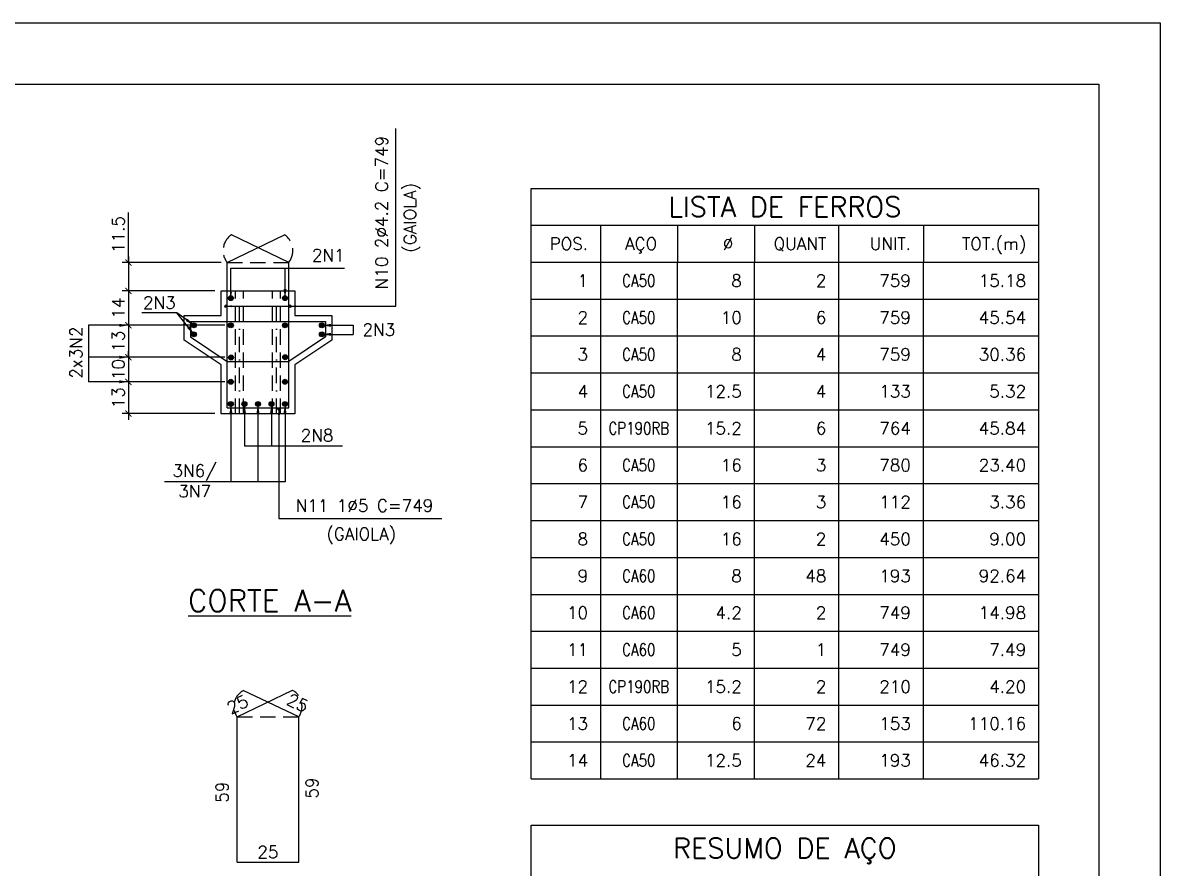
# Model space of a CAD drawing. Header units: centimetres. Extents: x 1658 to 6058, y 7825 to 9310.
# Drawn here: x 5133 to 6058, y 8623 to 9310 of the extents above; entities that cross this region are included whole.
import ezdxf
from ezdxf.enums import TextEntityAlignment as Align

# ---------------------------------------------------------------- set-up
doc = ezdxf.new("R2010")
doc.units = ezdxf.units.CM
doc.header["$LTSCALE"] = 50
doc.header["$MEASUREMENT"] = 0
doc.header["$PDMODE"] = 67
doc.linetypes.add('DASHDOT', pattern=[1, 0.5, -0.25, 0, -0.25])
doc.linetypes.add('HIDDEN', pattern=[0.375, 0.25, -0.125])
for name, color, linetype in [('COTAS-PRECON', 1, 'Continuous'), ('FORMATO-PRECON', 2, 'Continuous'), ('HACHURAS-PRECON', 1, 'Continuous'), ('LINHA CENTRO-PRECON', 1, 'DASHDOT'), ('LINHA TRACEJADO-PRECON', 1, 'HIDDEN'), ('LINHA-01-PRECON', 1, 'Continuous'), ('LINHA-02-PRECON', 2, 'Continuous'), ('LINHA-04-PRECON', 4, 'Continuous'), ('ListaF', 3, 'Continuous'), ('X1', 2, 'Continuous')]:
    doc.layers.add(name, color=color, linetype=linetype)
doc.styles.add('ROMANS', font='ROMANS.SHX', dxfattribs={"oblique": 15, "height": 3})
doc.styles.get("Standard").update_dxf_attribs({"font": 'romans.shx'})
doc.linetypes.add('ZIGZAG', pattern='A,0.0001,-0.2,[131,ltypeshp.shx,S=0.2,R=0,X=-0.2,Y=0],-0.4,[131,ltypeshp.shx,S=0.2,R=180,X=0.2,Y=0],-0.2', length=0.8001)
doc.dimstyles.new('ESC50-25', dxfattribs={"dimscale": 50, "dimtxt": 0.2, "dimasz": 0.1, "dimexe": 0.1, "dimexo": 0.1, "dimgap": 0.065, "dimtad": 1, "dimdec": 1, "dimlfac": 0.5, "dimzin": 12, "dimdsep": 46, "dimtxsty": 'Standard', "dimblk": 'ARCHTICK', "dimcen": 0.09, "dimdle": 0.1, "dimclrd": 256, "dimclre": 256, "dimclrt": 2, "dimaunit": 1, "dimazin": 0, "dimtfac": 1, "dimtdec": 1, "dimtix": 1, "dimtmove": 1, "dimatfit": 3, "dimfxl": 1, "dimtolj": 1, "dimtzin": 0, "dimlwd": -1, "dimlwe": -1, "dimarcsym": 0})
doc.dimstyles.new('ESC50-50', dxfattribs={"dimscale": 50, "dimtxt": 0.2, "dimasz": 0.15, "dimexe": 0.15, "dimexo": 0.15, "dimgap": 0.08, "dimtad": 1, "dimdec": 1, "dimzin": 12, "dimdsep": 46, "dimtxsty": 'Standard', "dimblk": 'ARCHTICK', "dimcen": 0.09, "dimdle": 0.15, "dimclrd": 256, "dimclre": 256, "dimclrt": 2, "dimazin": 3, "dimtfac": 1, "dimtdec": 1, "dimtix": 1, "dimtmove": 2, "dimatfit": 2, "dimfxl": 0.15, "dimtolj": 1, "dimtzin": 0, "dimarcsym": 0})

# ---------------------------------------------------------------- blocks, each defined once
blk = doc.blocks.new('A$C12EB5E76')
at = {"layer": 'FORMATO-PRECON'}
blk.add_lwpolyline([(-114.7, 1254.3), (-114.7, 4224.3), (4085.3, 4224.3), (4085.3, 1254.3)], close=True, dxfattribs=at)
at = {"layer": 'FORMATO-PRECON', "color": 6}
blk.add_lwpolyline([(135.3, 1354.3), (135.3, 4124.3), (3985.3, 4124.3), (3985.3, 1354.3)], close=True, dxfattribs=at)
blk = doc.blocks.new('*D250')
at = {"layer": 'Defpoints', "color": 0}
for p in [(5352.71, 8767.37), (5352.71, 8767.37), (5307.74, 8745.61)]:
    blk.add_point(p, dxfattribs=at)
at = {"layer": 'COTAS-PRECON', "color": 2, "insert": (5308.04, 8755.75), "char_height": 10, "attachment_point": 5, "rotation": 25.81744}
blk.add_mtext('\\A1;25', dxfattribs=at)
blk = doc.blocks.new('_ArchTick')
at = {"color": 0, "linetype": 'ByBlock', "const_width": 0.15}
blk.add_lwpolyline([(-0.5, -0.5), (0.5, 0.5)], dxfattribs=at)
blk = doc.blocks.new('*D251')
at = {"layer": 'Defpoints', "color": 0}
for p in [(5307.74, 8627.61), (5357.74, 8627.61), (5357.74, 8627.61)]:
    blk.add_point(p, dxfattribs=at)
at = {"layer": 'COTAS-PRECON', "color": 2, "insert": (5332.74, 8635.86), "char_height": 10, "attachment_point": 5}
blk.add_mtext('\\A1;25', dxfattribs=at)
blk = doc.blocks.new('*D252')
at = {"layer": 'Defpoints', "color": 0}
for p in [(5357.74, 8745.61), (5357.74, 8745.61), (5357.74, 8627.61)]:
    blk.add_point(p, dxfattribs=at)
at = {"layer": 'COTAS-PRECON', "color": 2, "insert": (5368.55, 8687.86), "char_height": 10, "attachment_point": 5, "rotation": 90}
blk.add_mtext('\\A1;59', dxfattribs=at)
blk = doc.blocks.new('*D253')
at = {"layer": 'Defpoints', "color": 0}
for p in [(5312.63, 8767.13), (5357.74, 8745.61), (5357.74, 8745.61)]:
    blk.add_point(p, dxfattribs=at)
at = {"layer": 'COTAS-PRECON', "color": 2, "insert": (5356.85, 8757.06), "char_height": 10, "attachment_point": 5, "rotation": 334.499}
blk.add_mtext('\\A1;25', dxfattribs=at)
blk = doc.blocks.new('*D254')
at = {"layer": 'Defpoints', "color": 0}
for p in [(5307.74, 8745.61), (5307.74, 8745.61), (5307.74, 8627.61)]:
    blk.add_point(p, dxfattribs=at)
at = {"layer": 'COTAS-PRECON', "color": 2, "insert": (5295.5, 8684.52), "char_height": 10, "attachment_point": 5, "rotation": 90}
blk.add_mtext('\\A1;59', dxfattribs=at)
blk = doc.blocks.new('*D277')
at = {"layer": 'COTAS-PRECON'}
for p, q in [((5219.27, 9097.04), (5219.27, 9058.98)), ((5289.64, 9092.04), (5214.27, 9092.04)), ((5297.64, 9063.98), (5214.27, 9063.98))]:
    blk.add_line(p, q, dxfattribs=at)
at = {"layer": 'Defpoints', "color": 0}
for p in [(5294.64, 9092.04), (5219.27, 9063.98), (5302.64, 9063.98)]:
    blk.add_point(p, dxfattribs=at)
at = {"layer": 'COTAS-PRECON', "xscale": 5, "yscale": 5, "zscale": 5}
for p, rotation in [((5219.27, 9092.04), 90), ((5219.27, 9063.98), 270)]:
    blk.add_blockref('_ArchTick', p, dxfattribs=dict(at, rotation=rotation))
at = {"layer": 'COTAS-PRECON', "color": 2, "insert": (5211.02, 9078.01), "char_height": 10, "attachment_point": 5, "rotation": 90}
blk.add_mtext('\\A1;14', dxfattribs=at)
blk = doc.blocks.new('*D278')
at = {"layer": 'COTAS-PRECON'}
for p, q in [((5219.27, 9068.98), (5219.27, 9033.06)), ((5297.64, 9063.98), (5214.27, 9063.98)), ((5297.74, 9038.06), (5214.27, 9038.06))]:
    blk.add_line(p, q, dxfattribs=at)
at = {"layer": 'Defpoints', "color": 0}
for p in [(5302.64, 9063.98), (5219.27, 9038.06), (5302.74, 9038.06)]:
    blk.add_point(p, dxfattribs=at)
at = {"layer": 'COTAS-PRECON', "xscale": 5, "yscale": 5, "zscale": 5}
for p, rotation in [((5219.27, 9063.98), 90), ((5219.27, 9038.06), 270)]:
    blk.add_blockref('_ArchTick', p, dxfattribs=dict(at, rotation=rotation))
at = {"layer": 'COTAS-PRECON', "color": 2, "insert": (5211.02, 9051.02), "char_height": 10, "attachment_point": 5, "rotation": 90}
blk.add_mtext('\\A1;13', dxfattribs=at)
blk = doc.blocks.new('*D279')
at = {"layer": 'COTAS-PRECON'}
for p, q in [((5297.74, 9038.06), (5214.27, 9038.06)), ((5219.27, 9038.06), (5219.27, 9043.06)), ((5219.27, 9038.06), (5219.27, 9018.09)), ((5297.64, 9018.09), (5214.27, 9018.09)), ((5219.27, 9018.09), (5219.27, 9013.09))]:
    blk.add_line(p, q, dxfattribs=at)
at = {"layer": 'Defpoints', "color": 0}
for p in [(5302.74, 9038.06), (5219.27, 9018.09), (5302.64, 9018.09)]:
    blk.add_point(p, dxfattribs=at)
at = {"layer": 'COTAS-PRECON', "xscale": 5, "yscale": 5, "zscale": 5}
for p, rotation in [((5219.27, 9038.06), 270), ((5219.27, 9018.09), 90)]:
    blk.add_blockref('_ArchTick', p, dxfattribs=dict(at, rotation=rotation))
at = {"layer": 'COTAS-PRECON', "color": 2, "insert": (5211.02, 9028.07), "char_height": 10, "attachment_point": 5, "rotation": 90}
blk.add_mtext('\\A1;10', dxfattribs=at)
blk = doc.blocks.new('*D280')
at = {"layer": 'COTAS-PRECON'}
for p, q in [((5219.27, 9115.04), (5219.27, 9155.57)), ((5294.64, 9115.04), (5214.27, 9115.04)), ((5219.27, 9120.04), (5219.27, 9092.04)), ((5289.64, 9092.04), (5214.27, 9092.04))]:
    blk.add_line(p, q, dxfattribs=at)
at = {"layer": 'Defpoints', "color": 0}
for p in [(5299.64, 9115.04), (5219.27, 9092.04), (5294.64, 9092.04)]:
    blk.add_point(p, dxfattribs=at)
at = {"layer": 'COTAS-PRECON', "xscale": 5, "yscale": 5, "zscale": 5}
for p, rotation in [((5219.27, 9115.04), 90), ((5219.27, 9092.04), 270)]:
    blk.add_blockref('_ArchTick', p, dxfattribs=dict(at, rotation=rotation))
at = {"layer": 'COTAS-PRECON', "color": 2, "insert": (5211.02, 9137.82), "char_height": 10, "attachment_point": 5, "rotation": 90}
blk.add_mtext('\\A1;11.5', dxfattribs=at)
blk = doc.blocks.new('*D281')
at = {"layer": 'COTAS-PRECON'}
for p, q in [((5219.27, 9023.09), (5219.27, 8987.18)), ((5297.64, 9018.09), (5214.27, 9018.09)), ((5289.64, 8992.18), (5214.27, 8992.18))]:
    blk.add_line(p, q, dxfattribs=at)
at = {"layer": 'Defpoints', "color": 0}
for p in [(5302.64, 9018.09), (5219.27, 8992.18), (5294.64, 8992.18)]:
    blk.add_point(p, dxfattribs=at)
at = {"layer": 'COTAS-PRECON', "xscale": 5, "yscale": 5, "zscale": 5}
for p, rotation in [((5219.27, 9018.09), 90), ((5219.27, 8992.18), 270)]:
    blk.add_blockref('_ArchTick', p, dxfattribs=dict(at, rotation=rotation))
at = {"layer": 'COTAS-PRECON', "color": 2, "insert": (5211.02, 9005.14), "char_height": 10, "attachment_point": 5, "rotation": 90}
blk.add_mtext('\\A1;13', dxfattribs=at)
blk = doc.blocks.new('AconListBlock_brStd0')
at = {"color": 2}
for p, q in [((0, 0), (0, 1.2)), ((0, 1.2), (8.25, 1.2)), ((8.25, 1.2), (8.25, 0)), ((0, 0.6), (8.25, 0.6)), ((1.13, 0.6), (1.13, 0)), ((2.38, 0.6), (2.38, 0)), ((3.63, 0.6), (3.63, 0)), ((5, 0.6), (5, 0)), ((6.38, 0.6), (6.38, 0)), ((0, 0), (8.25, 0))]:
    blk.add_line(p, q, dxfattribs=at)
at = {"color": 4}
blk.add_text('LISTA DE FERROS', height=0.325, dxfattribs=at).set_placement((4.125, 0.9), align=Align.MIDDLE_CENTER)
at = {"color": 2}
for s, p in [('POS.', (0.925, 0.3)), ('AÇO', (2.05, 0.3)), ('Ø ', (3.425, 0.3)), ('QUANT', (4.8, 0.3)), ('UNIT.', (6.175, 0.3)), ('TOT.(m)', (8.05, 0.3))]:
    blk.add_text(s, height=0.2, dxfattribs=at).set_placement(p, align=Align.MIDDLE_RIGHT)

msp = doc.modelspace()

# ---------------------------------------------------------------- hatches: boundary and pattern name
at = {"layer": 'HACHURAS-PRECON'}
h = msp.add_hatch(color=256, dxfattribs=at)
h.dxf.hatch_style = 1
h.paths.add_polyline_path([(5300.641, 9086.045, 1), (5304.641, 9086.045, 1)])
h = msp.add_hatch(color=256, dxfattribs=at)
h.dxf.hatch_style = 1
h.paths.add_polyline_path([(5344.641, 9086.045, 1), (5348.641, 9086.045, 1)])
h = msp.add_hatch(color=256, dxfattribs=at)
h.dxf.hatch_style = 1
h.paths.add_polyline_path([(5299.641, 9079.507, 1), (5297.641, 9079.507, 1)])
h = msp.add_hatch(color=256, dxfattribs=at)
h.dxf.hatch_style = 1
h.paths.add_polyline_path([(5351.641, 9079.507, 1), (5349.641, 9079.507, 1)])
h = msp.add_hatch(color=256, dxfattribs=at)
h.dxf.hatch_style = 1
h.paths.add_polyline_path([(5270.641, 9063.98, 1), (5274.641, 9063.98, 1)])
h = msp.add_hatch(color=256, dxfattribs=at)
h.dxf.hatch_style = 1
h.paths.add_polyline_path([(5300.641, 9063.98, 1), (5304.641, 9063.98, 1)])
h = msp.add_hatch(color=256, dxfattribs=at)
h.dxf.hatch_style = 1
h.paths.add_polyline_path([(5344.641, 9063.98, 1), (5348.641, 9063.98, 1)])
h = msp.add_hatch(color=256, dxfattribs=at)
h.dxf.hatch_style = 1
h.paths.add_polyline_path([(5374.641, 9063.98, 1), (5378.641, 9063.98, 1)])
h = msp.add_hatch(color=256, dxfattribs=at)
h.dxf.hatch_style = 1
h.paths.add_polyline_path([(5274.641, 9056.656, 1), (5270.641, 9056.656, 1)])
h = msp.add_hatch(color=256, dxfattribs=at)
h.dxf.hatch_style = 1
h.paths.add_polyline_path([(5378.641, 9056.656, 1), (5374.641, 9056.656, 1)])
h = msp.add_hatch(color=256, dxfattribs=at)
h.dxf.hatch_style = 1
h.paths.add_polyline_path([(5304.741, 9037.759, 1), (5300.741, 9037.759, 1)])
h = msp.add_hatch(color=256, dxfattribs=at)
h.dxf.hatch_style = 1
h.paths.add_polyline_path([(5348.741, 9038.059, 1), (5344.741, 9038.059, 1)])
h = msp.add_hatch(color=256, dxfattribs=at)
h.dxf.hatch_style = 1
h.paths.add_polyline_path([(5304.641, 9018.091, 1), (5300.641, 9018.091, 1)])
h = msp.add_hatch(color=256, dxfattribs=at)
h.dxf.hatch_style = 1
h.paths.add_polyline_path([(5348.641, 9018.091, 1), (5344.641, 9018.091, 1)])
h = msp.add_hatch(color=256, dxfattribs=at)
h.dxf.hatch_style = 1
h.paths.add_polyline_path([(5304.641, 8999.98, 1), (5300.641, 8999.98, 1)])
h = msp.add_hatch(color=256, dxfattribs=at)
h.dxf.hatch_style = 1
h.paths.add_polyline_path([(5315.641, 8999.98, 1), (5311.641, 8999.98, 1)])
h = msp.add_hatch(color=256, dxfattribs=at)
h.dxf.hatch_style = 1
h.paths.add_polyline_path([(5326.641, 8999.98, 1), (5322.641, 8999.98, 1)])
h = msp.add_hatch(color=256, dxfattribs=at)
h.dxf.hatch_style = 1
h.paths.add_polyline_path([(5337.641, 8999.98, 1), (5333.641, 8999.98, 1)])
h = msp.add_hatch(color=256, dxfattribs=at)
h.dxf.hatch_style = 1
h.paths.add_polyline_path([(5348.641, 8999.98, 1), (5344.641, 8999.98, 1)])
h = msp.add_hatch(color=256, dxfattribs=at)
h.dxf.hatch_style = 1
h.paths.add_polyline_path([(5342.71, 8995.98, 1), (5340.71, 8995.98, 1)])

# ---------------------------------------------------------------- linework, layer by layer
at = {"layer": 'COTAS-PRECON', "linetype": 'HIDDEN'}
for p, q in [((5299.641, 9115.045), (5349.641, 9115.045)), ((5307.735, 8745.612), (5357.735, 8745.612))]:
    msp.add_line(p, q, dxfattribs=at)
at = {"layer": 'COTAS-PRECON'}
msp.add_line((5313.641, 8966.003), (5393.428, 8966.003), dxfattribs=at)
for centre, radius in [((5302.641, 9086.045), 2), ((5346.641, 9086.045), 2), ((5298.641, 9079.507), 1), ((5350.641, 9079.507), 1), ((5272.641, 9063.98), 2), ((5302.641, 9063.98), 2), ((5346.641, 9063.98), 2), ((5376.641, 9063.98), 2), ((5272.641, 9056.656), 2), ((5376.641, 9056.656), 2), ((5302.741, 9037.759), 2), ((5346.741, 9038.059), 2), ((5302.641, 9018.091), 2), ((5346.641, 9018.091), 2), ((5302.641, 8999.98), 2), ((5313.641, 8999.98), 2), ((5324.641, 8999.98), 2), ((5335.641, 8999.98), 2), ((5346.641, 8999.98), 2), ((5341.71, 8995.98), 1)]:
    msp.add_circle(centre, radius, dxfattribs=at)
at = {"layer": 'COTAS-PRECON', "linetype": 'HIDDEN'}
for centre, radius, start, end in [((5311.792, 9124.732), 15.54, 124.248452, 218.563286), ((5337.49, 9124.732), 15.54, 321.436714, 55.751548), ((5319.69, 8754.209), 14.725, 118.666392, 215.719839), ((5345.431, 8754.228), 15.02, 324.999251, 61.033314)]:
    msp.add_arc(centre, radius, start, end, dxfattribs=at)
at = {"layer": 'LINHA CENTRO-PRECON', "ltscale": 0.5, "extrusion": (0, 1, 0)}
for p, q in [((5309.641, 8991.98), (5309.641, 9092.045)), ((5339.641, 8991.98), (5339.641, 9092.045))]:
    msp.add_line(p, q, dxfattribs=at)
at = {"layer": 'LINHA TRACEJADO-PRECON', "extrusion": (0, 1, 0)}
for p, q in [((5306.441, 8991.98), (5306.441, 9092.045)), ((5312.841, 8991.98), (5312.841, 9092.045)), ((5336.441, 8991.98), (5336.441, 9092.045)), ((5342.841, 8991.98), (5342.841, 9092.045))]:
    msp.add_line(p, q, dxfattribs=at)
at = {"layer": 'LINHA-02-PRECON', "extrusion": (0, 1, 0)}
for p, q in [((5294.641, 9071.98), (5294.641, 9092.045)), ((5354.641, 9092.045), (5354.641, 9071.98)), ((5264.641, 9071.98), (5294.641, 9071.98)), ((5264.641, 9051.98), (5264.641, 9071.98)), ((5354.641, 9071.98), (5384.641, 9071.98)), ((5384.641, 9071.98), (5384.641, 9051.98)), ((5294.641, 9031.98), (5264.641, 9051.98)), ((5384.641, 9051.98), (5354.641, 9031.98)), ((5294.641, 8991.98), (5294.641, 9031.98)), ((5354.641, 9031.98), (5354.641, 8991.98)), ((5354.641, 8991.98), (5294.641, 8991.98))]:
    msp.add_line(p, q, dxfattribs=at)
at = {"layer": 'LINHA-02-PRECON', "linetype": 'ZIGZAG', "ltscale": 0.15}
msp.add_line((5294.641, 9092.045), (5354.641, 9092.045), dxfattribs=at)
at = {"layer": 'LINHA-04-PRECON'}
for p, q in [((5299.641, 9115.045), (5346.236, 9137.577)), ((5349.641, 9115.045), (5303.047, 9137.577)), ((5299.641, 9034.656), (5349.641, 9034.656)), ((5299.641, 8996.98), (5349.641, 8996.98)), ((5307.735, 8745.612), (5352.706, 8767.369)), ((5357.735, 8745.612), (5312.626, 8767.129)), ((5307.735, 8627.612), (5357.735, 8627.612))]:
    msp.add_line(p, q, dxfattribs=at)
at = {"layer": 'LINHA-04-PRECON', "extrusion": (0, 1, 0)}
for p, q in [((5269.641, 9066.98), (5379.641, 9066.98)), ((5269.641, 9066.98), (5269.641, 9054.656)), ((5379.641, 9066.98), (5379.641, 9054.656)), ((5269.641, 9054.656), (5299.641, 9034.656)), ((5379.641, 9054.656), (5349.641, 9034.656))]:
    msp.add_line(p, q, dxfattribs=at)
at = {"layer": 'LINHA-04-PRECON'}
for points in [[(5299.641, 8996.98), (5299.641, 9115.045)], [(5349.641, 8996.98), (5349.641, 9115.045)], [(5307.735, 8627.612), (5307.735, 8745.612)], [(5357.735, 8627.612), (5357.735, 8745.612)]]:
    msp.add_lwpolyline(points, dxfattribs=at)
at = {"layer": 'ListaF', "color": 2}
for p, q in [((5546.809, 8695.308), (5546.809, 9115.308)), ((5546.809, 9115.308), (5959.309, 9115.308)), ((5603.059, 9115.308), (5603.059, 8695.308)), ((5665.559, 9115.308), (5665.559, 8695.308)), ((5728.059, 9115.308), (5728.059, 8695.308)), ((5796.809, 9115.308), (5796.809, 8695.308)), ((5865.559, 9115.308), (5865.559, 8695.308)), ((5959.309, 9115.308), (5959.309, 8695.308)), ((5546.809, 9085.308), (5959.309, 9085.308)), ((5546.809, 9055.308), (5959.309, 9055.308)), ((5546.809, 9025.308), (5959.309, 9025.308)), ((5546.809, 8995.308), (5959.309, 8995.308)), ((5546.809, 8965.308), (5959.309, 8965.308)), ((5546.809, 8935.308), (5959.309, 8935.308)), ((5546.809, 8905.308), (5959.309, 8905.308)), ((5546.809, 8875.308), (5959.309, 8875.308)), ((5546.809, 8845.308), (5959.309, 8845.308)), ((5546.809, 8815.308), (5959.309, 8815.308)), ((5546.809, 8785.308), (5959.309, 8785.308)), ((5546.809, 8755.308), (5959.309, 8755.308)), ((5546.809, 8725.308), (5959.309, 8725.308)), ((5546.809, 8695.308), (5959.309, 8695.308)), ((5546.809, 8286.508), (5546.809, 8657.808)), ((5546.809, 8657.808), (5959.309, 8657.808)), ((5959.309, 8657.808), (5959.309, 8286.508))]:
    msp.add_line(p, q, dxfattribs=at)

# ---------------------------------------------------------------- block references
at = {"layer": 'COTAS-PRECON', "xscale": 0.5000000000000071, "yscale": 0.5000000000000071, "zscale": 0.5000000000000071}
msp.add_blockref('A$C12EB5E76', (4015.702, 7197.786), dxfattribs=at)
at = {"layer": 'ListaF', "xscale": 50, "yscale": 50, "zscale": 50}
msp.add_blockref('AconListBlock_brStd0', (5546.809, 9115.308), dxfattribs=at)

# ---------------------------------------------------------------- texts
at = {"layer": 'LINHA-01-PRECON', "color": 2, "char_height": 10, "attachment_point": 5, "rotation": 90}
for s, insert in [('\\A1;(GAIOLA)', (5449.91, 9151.49)), ('\\A1;2x3N2', (5176.645, 9041.873))]:
    msp.add_mtext(s, dxfattribs=dict(at, insert=insert))
at = {"layer": 'LINHA-01-PRECON', "color": 2, "attachment_point": 5}
for s, insert, char_height in [('\\A1;2N1', (5381.83, 9120.997), 10), ('\\A1;2N3', (5244.411, 9082.42), 10), ('\\A1;2N3', (5422.975, 9060.506), 10), ('\\A1;2N8', (5372.677, 8974.616), 10), ('\\A1;3N6/\\P3N7', (5273.143, 8937.522), 10), ('\\A1;(GAIOLA)', (5408.6, 8892.78), 10), ('\\A1;{\\L\\C4;CORTE A-A}', (5334.135, 8840.221), 17.5)]:
    msp.add_mtext(s, dxfattribs=dict(at, insert=insert, char_height=char_height))
at = {"layer": 'ListaF', "color": 4}
msp.add_text('RESUMO DE AÇO', height=16.25, dxfattribs=at).set_placement((5753.059, 8639.058), align=Align.MIDDLE_CENTER)
at = {"layer": 'ListaF', "color": 3, "char_height": 10}
for s, insert, attachment_point in [('1', (5593.059, 9100.308), 6), ('{\\W0.8;CA50}', (5634.32, 9100.308), 5), ('8', (5718.059, 9100.308), 6), ('2', (5786.809, 9100.308), 6), ('759', (5855.559, 9100.308), 6), ('15.18', (5949.309, 9100.308), 6), ('2', (5593.059, 9070.308), 6), ('{\\W0.8;CA50}', (5634.32, 9070.308), 5), ('10', (5718.059, 9070.308), 6), ('6', (5786.809, 9070.308), 6), ('759', (5855.559, 9070.308), 6), ('45.54', (5949.309, 9070.308), 6), ('3', (5593.059, 9040.308), 6), ('{\\W0.8;CA50}', (5634.32, 9040.308), 5), ('8', (5718.059, 9040.308), 6), ('4', (5786.809, 9040.308), 6), ('759', (5855.559, 9040.308), 6), ('30.36', (5949.309, 9040.308), 6), ('4', (5593.059, 9010.308), 6), ('{\\W0.8;CA50}', (5634.32, 9010.308), 5), ('12.5', (5718.059, 9010.308), 6), ('4', (5786.809, 9010.308), 6), ('133', (5855.559, 9010.308), 6), ('5.32', (5949.309, 9010.308), 6), ('5', (5593.059, 8980.308), 6), ('{\\W0.8;CP190RB}', (5634.32, 8980.308), 5), ('15.2', (5718.059, 8980.308), 6), ('6', (5786.809, 8980.308), 6), ('764', (5855.559, 8980.308), 6), ('45.84', (5949.309, 8980.308), 6), ('6', (5593.059, 8950.308), 6), ('{\\W0.8;CA50}', (5634.32, 8950.308), 5), ('16', (5718.059, 8950.308), 6), ('3', (5786.809, 8950.308), 6), ('780', (5855.559, 8950.308), 6), ('23.40', (5949.309, 8950.308), 6), ('7', (5593.059, 8920.308), 6), ('{\\W0.8;CA50}', (5634.32, 8920.308), 5), ('16', (5718.059, 8920.308), 6), ('3', (5786.809, 8920.308), 6), ('112', (5855.559, 8920.308), 6), ('3.36', (5949.309, 8920.308), 6), ('8', (5593.059, 8890.308), 6), ('{\\W0.8;CA50}', (5634.32, 8890.308), 5), ('16', (5718.059, 8890.308), 6), ('2', (5786.809, 8890.308), 6), ('450', (5855.559, 8890.308), 6), ('9.00', (5949.309, 8890.308), 6), ('9', (5593.059, 8860.308), 6), ('{\\W0.8;CA60}', (5634.32, 8860.308), 5), ('8', (5718.059, 8860.308), 6), ('48', (5786.809, 8860.308), 6), ('193', (5855.559, 8860.308), 6), ('92.64', (5949.309, 8860.308), 6), ('10', (5593.059, 8830.308), 6), ('{\\W0.8;CA60}', (5634.32, 8830.308), 5), ('4.2', (5718.059, 8830.308), 6), ('2', (5786.809, 8830.308), 6), ('749', (5855.559, 8830.308), 6), ('14.98', (5949.309, 8830.308), 6), ('11', (5593.059, 8800.308), 6), ('{\\W0.8;CA60}', (5634.32, 8800.308), 5), ('5', (5718.059, 8800.308), 6), ('1', (5786.809, 8800.308), 6), ('749', (5855.559, 8800.308), 6), ('7.49', (5949.309, 8800.308), 6), ('12', (5593.059, 8770.308), 6), ('{\\W0.8;CP190RB}', (5634.32, 8770.308), 5), ('15.2', (5718.059, 8770.308), 6), ('2', (5786.809, 8770.308), 6), ('210', (5855.559, 8770.308), 6), ('4.20', (5949.309, 8770.308), 6), ('13', (5593.059, 8740.308), 6), ('{\\W0.8;CA60}', (5634.32, 8740.308), 5), ('6', (5718.059, 8740.308), 6), ('72', (5786.809, 8740.308), 6), ('153', (5855.559, 8740.308), 6), ('110.16', (5949.309, 8740.308), 6), ('14', (5593.059, 8710.308), 6), ('{\\W0.8;CA50}', (5634.32, 8710.308), 5), ('12.5', (5718.059, 8710.308), 6), ('24', (5786.809, 8710.308), 6), ('193', (5855.559, 8710.308), 6), ('46.32', (5949.309, 8710.308), 6)]:
    msp.add_mtext(s, dxfattribs=dict(at, insert=insert, attachment_point=attachment_point))
at = {"layer": 'X1', "style": 'ROMANS'}
msp.add_text('N10 2%%C4.2 C=749', height=10, rotation=90, dxfattribs=at).set_placement((5430.14, 9155.675), align=Align.CENTER)
msp.add_text('N11 1%%C5 C=749', height=10, dxfattribs=at).set_placement((5411.267, 8912.492), align=Align.CENTER)

# ---------------------------------------------------------------- dimensions: what is measured, and where the dimension line sits
at = {"layer": 'COTAS-PRECON'}
for base, p1, p2, angle, override, picture, middle, dimtype in [((5219.275, 9092.045), (5299.641, 9115.045), (5294.641, 9092.045), 90, {"dimtmove": 0}, '*D280', (5219.275, 9137.818), 160), ((5352.706, 8767.369), (5307.735, 8745.612), (5352.706, 8767.369), 25.817444, {"dimse1": 1, "dimse2": 1, "dimsd1": 1, "dimsd2": 1, "dimtmove": 2}, '*D250', (5308.039, 8755.754), 161), ((5357.735, 8745.612), (5312.626, 8767.129), (5357.735, 8745.612), 334.499003, {"dimse1": 1, "dimse2": 1, "dimsd1": 1, "dimsd2": 1, "dimtmove": 2}, '*D253', (5356.851, 8757.061), 161), ((5307.735, 8745.612), (5307.735, 8627.612), (5307.735, 8745.612), 90, {"dimse1": 1, "dimse2": 1, "dimsd1": 1, "dimsd2": 1, "dimtmove": 2}, '*D254', (5295.503, 8684.521), 161), ((5357.735, 8745.612), (5357.735, 8627.612), (5357.735, 8745.612), 90, {"dimse1": 1, "dimse2": 1, "dimsd1": 1, "dimsd2": 1, "dimtmove": 2}, '*D252', (5368.551, 8687.857), 161)]:
    dim = msp.add_linear_dim(base=base, p1=p1, p2=p2, angle=angle, dimstyle='ESC50-25', override=override, dxfattribs=at)
    dim.commit()
    dim.dimension.update_dxf_attribs({"geometry": picture, "text_midpoint": middle, "dimtype": dimtype})
for base, p1, p2, picture, middle in [((5219.275, 9063.98), (5294.641, 9092.045), (5302.641, 9063.98), '*D277', (5211.025, 9078.012)), ((5219.275, 9038.059), (5302.641, 9063.98), (5302.741, 9038.059), '*D278', (5211.025, 9051.02)), ((5219.275, 9018.091), (5302.741, 9038.059), (5302.641, 9018.091), '*D279', (5211.025, 9028.075)), ((5219.275, 8992.18), (5302.641, 9018.091), (5294.641, 8992.18), '*D281', (5211.025, 9005.136))]:
    dim = msp.add_linear_dim(base=base, p1=p1, p2=p2, angle=90, dimstyle='ESC50-25', dxfattribs=at)
    dim.commit()
    dim.dimension.update_dxf_attribs({"geometry": picture, "text_midpoint": middle})
dim = msp.add_aligned_dim(p1=(5307.735, 8627.612), p2=(5357.735, 8627.612), distance=0, dimstyle='ESC50-25', override={"dimse1": 1, "dimse2": 1, "dimsd1": 1, "dimsd2": 1, "dimtmove": 2}, dxfattribs=at)
dim.commit()
dim.dimension.update_dxf_attribs({"geometry": '*D251', "text_midpoint": (5332.735, 8635.862)})

# ---------------------------------------------------------------- leaders
for points, dimstyle, override in [([(5298.641, 9079.507), (5436.779, 9079.507), (5436.779, 9224.082)], 'ESC50-25', {"dimgap": 0.065, "dimtad": 1}), ([(5350.641, 9079.507), (5436.779, 9079.507), (5436.779, 9187.888)], 'ESC50-25', {"dimgap": 0.065, "dimtad": 1}), ([(5346.641, 9086.045), (5346.641, 9110.393)], 'ESC50-50', {"dimgap": 0.08, "dimtad": 1}), ([(5219.275, 9063.98), (5186.846, 9063.98), (5186.846, 9018.091)], 'ESC50-50', {"dimgap": 0.08, "dimtad": 1}), ([(5272.641, 9056.656), (5258.752, 9074.237), (5230.295, 9074.237)], 'ESC50-50', {"dimgap": 0.08, "dimtad": 1}), ([(5272.641, 9063.98), (5258.752, 9074.237)], 'ESC50-50', {"dimgap": 0.08, "dimtad": 1}), ([(5376.641, 9063.98), (5402.148, 9063.98), (5402.148, 9056.656)], 'ESC50-50', {"dimgap": 0.08, "dimtad": 1}), ([(5376.641, 9056.656), (5402.148, 9056.656)], 'ESC50-50', {"dimgap": 0.08, "dimtad": 1}), ([(5219.275, 9038.059), (5186.846, 9038.059)], 'ESC50-50', {"dimgap": 0.08, "dimtad": 1}), ([(5219.275, 9018.091), (5186.846, 9018.091)], 'ESC50-50', {"dimgap": 0.08, "dimtad": 1}), ([(5346.641, 8999.98), (5346.641, 8936.759), (5248.498, 8936.759)], 'ESC50-50', {"dimgap": 0.08, "dimtad": 1}), ([(5302.641, 8999.98), (5302.641, 8936.759)], 'ESC50-50', {"dimgap": 0.08, "dimtad": 1}), ([(5313.641, 8999.98), (5313.641, 8966.003)], 'ESC50-50', {"dimgap": 0.08, "dimtad": 1}), ([(5324.641, 8999.98), (5324.641, 8936.759)], 'ESC50-50', {"dimgap": 0.08, "dimtad": 1}), ([(5335.641, 8999.98), (5335.641, 8966.003)], 'ESC50-50', {"dimgap": 0.08, "dimtad": 1}), ([(5341.71, 8995.98), (5341.71, 8906.895), (5474.2, 8906.895)], 'ESC50-25', {"dimgap": 0.065, "dimtad": 1})]:
    msp.add_leader(points, dimstyle=dimstyle, override=override, dxfattribs=at)
msp.add_leader([(5302.641, 9086.045), (5302.641, 9110.393), (5395.104, 9110.393)], dimstyle='ESC50-25', dxfattribs=at)

doc.saveas('drawing.dxf')
